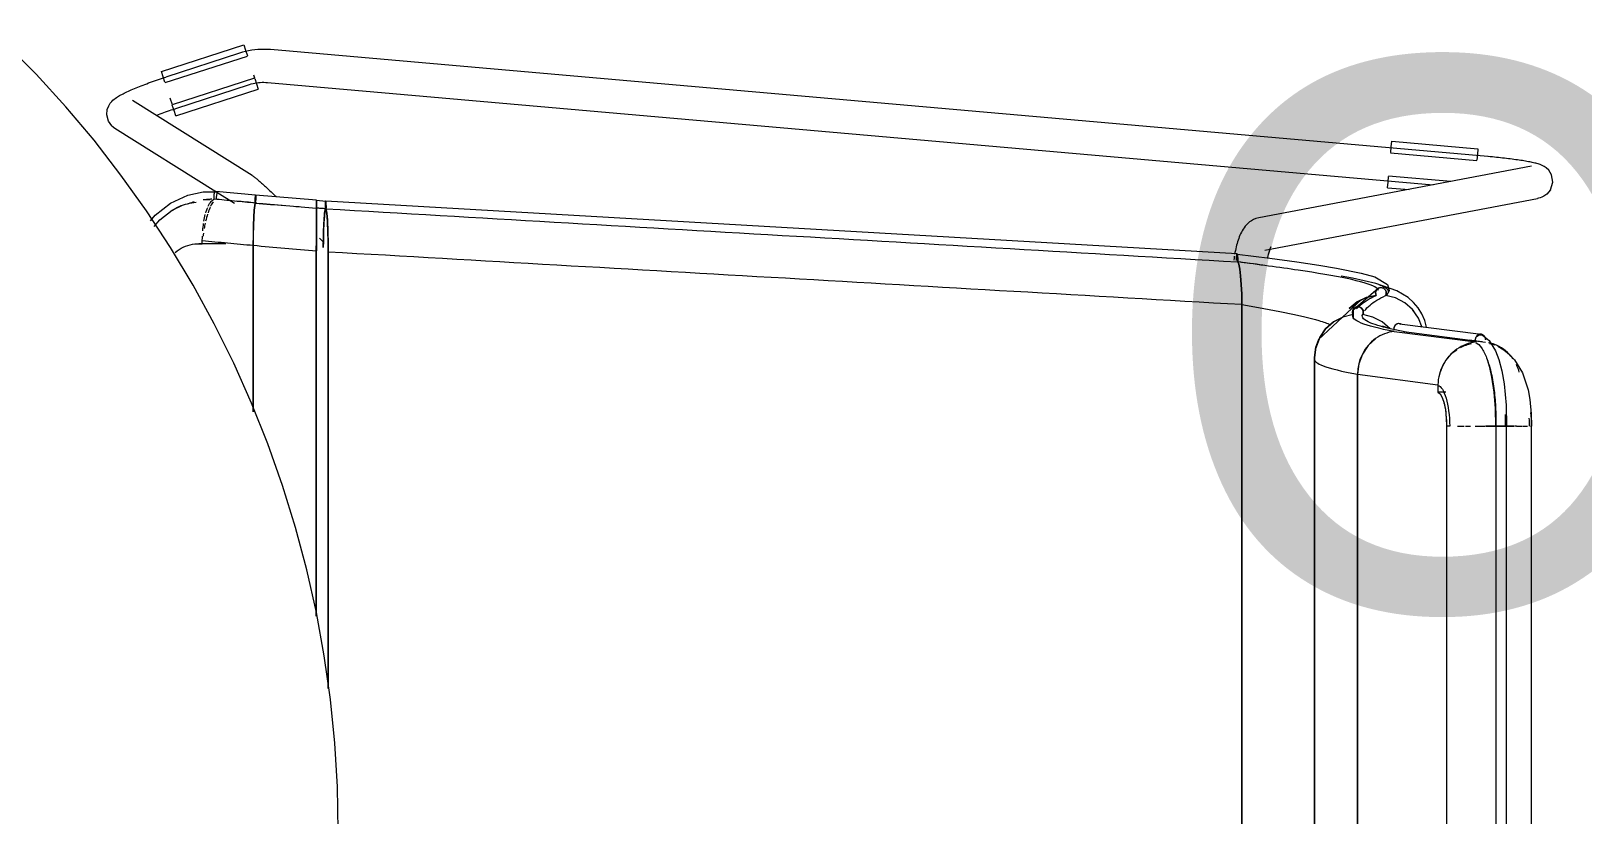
# Model space of a CAD drawing. Header units: millimetres. Extents: x 79795 to 317870, y -36033 to 97293.
# Drawn here: x 160438 to 161003, y 31216 to 31502 of the extents above; entities that cross this region are included whole.
import ezdxf

# ---------------------------------------------------------------- set-up
doc = ezdxf.new("R2010")
doc.units = ezdxf.units.MM
doc.header["$MEASUREMENT"] = 0
doc.layers.add('A-AREA-IDEN', color=7, linetype='CONTINUOUS', lineweight=9)
doc.layers.add('I-FURN', color=8, linetype='CONTINUOUS', lineweight=9)
doc.styles.add('Century Gothic', font='GOTHIC.TTF', dxfattribs={"height": 200})

msp = doc.modelspace()

# ---------------------------------------------------------------- linework, layer by layer
at = {"layer": 'I-FURN'}
for p, q in [((160440.05, 31486.25), (160428.8, 31497.62)), ((160485.71, 31487.26), (160515.72, 31496.94)), ((160515.72, 31496.94), (160516.35, 31494.99)), ((160487.02, 31483.21), (160517.03, 31492.9)), ((160514.08, 31493.94), (160487.27, 31485.23)), ((160514.13, 31493.96), (160514.08, 31493.94)), ((160515.22, 31494.29), (160514.13, 31493.96)), ((160516.33, 31494.57), (160515.22, 31494.29)), ((160517.45, 31494.81), (160516.33, 31494.57)), ((160516.35, 31494.99), (160516.99, 31493.02)), ((160518.57, 31495.01), (160517.45, 31494.81)), ((160519.7, 31495.16), (160518.57, 31495.01)), ((160520.84, 31495.27), (160519.7, 31495.16)), ((160521.98, 31495.33), (160520.84, 31495.27)), ((160523.12, 31495.34), (160521.98, 31495.33)), ((160524.26, 31495.31), (160523.12, 31495.34)), ((160525.4, 31495.23), (160524.26, 31495.31)), ((160968.72, 31456.28), (160525.4, 31495.23)), ((160450.84, 31474.43), (160440.05, 31486.25)), ((160485.34, 31484.59), (160486.07, 31484.84)), ((160486.34, 31485.3), (160485.71, 31487.26)), ((160486.07, 31484.84), (160486.81, 31485.08)), ((160486.98, 31483.33), (160486.34, 31485.3)), ((160486.81, 31485.08), (160487.27, 31485.23)), ((160519.63, 31484.83), (160489.62, 31475.14)), ((160519.22, 31486.09), (160519.6, 31484.93)), ((160519.67, 31484.71), (160520.31, 31482.74)), ((160471.29, 31478.94), (160471.73, 31479.17)), ((160471.73, 31479.17), (160472.19, 31479.4)), ((160472.19, 31479.4), (160472.66, 31479.63)), ((160472.66, 31479.63), (160473.15, 31479.86)), ((160473.15, 31479.86), (160473.66, 31480.1)), ((160473.66, 31480.1), (160474.19, 31480.33)), ((160474.19, 31480.33), (160474.73, 31480.57)), ((160474.73, 31480.57), (160475.3, 31480.82)), ((160475.3, 31480.82), (160475.88, 31481.06)), ((160475.88, 31481.06), (160476.47, 31481.31)), ((160476.47, 31481.31), (160477.08, 31481.56)), ((160477.08, 31481.56), (160477.71, 31481.81)), ((160477.71, 31481.81), (160478.35, 31482.06)), ((160478.35, 31482.06), (160479, 31482.31)), ((160479, 31482.31), (160479.67, 31482.57)), ((160479.67, 31482.57), (160480.34, 31482.82)), ((160480.34, 31482.82), (160481.03, 31483.08)), ((160481.03, 31483.08), (160481.73, 31483.33)), ((160481.73, 31483.33), (160482.44, 31483.59)), ((160482.44, 31483.59), (160483.15, 31483.84)), ((160483.15, 31483.84), (160483.88, 31484.09)), ((160483.88, 31484.09), (160484.6, 31484.34)), ((160484.6, 31484.34), (160485.34, 31484.59)), ((160490.93, 31471.1), (160520.94, 31480.79)), ((160490.98, 31473.82), (160517.79, 31482.53)), ((160517.79, 31482.53), (160518.42, 31482.72)), ((160518.42, 31482.72), (160519.06, 31482.89)), ((160519.06, 31482.89), (160519.71, 31483.03)), ((160519.71, 31483.03), (160520.36, 31483.14)), ((160520.31, 31482.74), (160520.94, 31480.79)), ((160520.36, 31483.14), (160521.02, 31483.23)), ((160521.02, 31483.23), (160521.68, 31483.3)), ((160521.68, 31483.3), (160522.34, 31483.33)), ((160522.34, 31483.33), (160523, 31483.34)), ((160523, 31483.34), (160523.66, 31483.32)), ((160523.66, 31483.32), (160524.32, 31483.28)), ((160524.32, 31483.28), (160524.35, 31483.28)), ((160524.35, 31483.28), (160948.85, 31445.98)), ((160461.15, 31462.2), (160450.84, 31474.43)), ((160465.81, 31471.43), (160465.99, 31473.4)), ((160465.99, 31473.4), (160466.51, 31474.78)), ((160466.51, 31474.78), (160467.07, 31475.69)), ((160467.07, 31475.69), (160467.59, 31476.32)), ((160467.59, 31476.32), (160468.06, 31476.79)), ((160468.06, 31476.79), (160468.48, 31477.16)), ((160468.48, 31477.16), (160468.89, 31477.47)), ((160468.89, 31477.47), (160469.28, 31477.75)), ((160469.28, 31477.75), (160469.66, 31478)), ((160469.66, 31478), (160470.06, 31478.24)), ((160470.06, 31478.24), (160470.45, 31478.48)), ((160470.45, 31478.48), (160470.87, 31478.71)), ((160470.87, 31478.71), (160471.29, 31478.94)), ((160518.7, 31449.44), (160475.12, 31476.74)), ((160488.79, 31477.72), (160489.59, 31475.24)), ((160489.27, 31473.25), (160489.96, 31473.48)), ((160490.3, 31473.05), (160489.66, 31475.02)), ((160489.96, 31473.48), (160490.65, 31473.71)), ((160490.65, 31473.71), (160490.98, 31473.82)), ((160466.4, 31469.2), (160465.81, 31471.43)), ((160467.62, 31467.47), (160466.4, 31469.2)), ((160484, 31471.38), (160484.62, 31471.61)), ((160484.62, 31471.61), (160485.26, 31471.85)), ((160485.26, 31471.85), (160485.91, 31472.08)), ((160485.91, 31472.08), (160486.56, 31472.32)), ((160486.56, 31472.32), (160487.23, 31472.55)), ((160487.23, 31472.55), (160487.9, 31472.79)), ((160487.9, 31472.79), (160488.58, 31473.02)), ((160488.58, 31473.02), (160489.27, 31473.25)), ((160490.93, 31471.1), (160490.3, 31473.05)), ((160470.96, 31449.56), (160461.15, 31462.2)), ((160467.62, 31467.47), (160468.75, 31466.57)), ((160468.75, 31466.57), (160505.51, 31443.54)), ((160933.34, 31457.62), (160964.75, 31454.86)), ((160933.35, 31457.75), (160933.53, 31459.81)), ((160933.53, 31459.81), (160933.71, 31461.86)), ((160933.71, 31461.86), (160965.12, 31459.1)), ((160964.94, 31457.05), (160964.76, 31454.99)), ((160965.12, 31459.1), (160964.94, 31457.05)), ((160984.57, 31452.8), (160885.28, 31433.99)), ((160968.88, 31456.27), (160968.72, 31456.28)), ((160969.63, 31456.2), (160968.88, 31456.27)), ((160970.39, 31456.13), (160969.63, 31456.2)), ((160971.13, 31456.06), (160970.39, 31456.13)), ((160971.88, 31455.98), (160971.13, 31456.06)), ((160972.62, 31455.91), (160971.88, 31455.98)), ((160973.35, 31455.83), (160972.62, 31455.91)), ((160974.08, 31455.75), (160973.35, 31455.83)), ((160974.79, 31455.67), (160974.08, 31455.75)), ((160975.5, 31455.59), (160974.79, 31455.67)), ((160976.2, 31455.5), (160975.5, 31455.59)), ((160976.89, 31455.42), (160976.2, 31455.5)), ((160977.57, 31455.33), (160976.89, 31455.42)), ((160978.23, 31455.24), (160977.57, 31455.33)), ((160978.88, 31455.15), (160978.23, 31455.24)), ((160979.51, 31455.06), (160978.88, 31455.15)), ((160980.13, 31454.97), (160979.51, 31455.06)), ((160980.73, 31454.88), (160980.13, 31454.97)), ((160981.32, 31454.79), (160980.73, 31454.88)), ((160981.89, 31454.7), (160981.32, 31454.79)), ((160982.44, 31454.6), (160981.89, 31454.7)), ((160982.97, 31454.51), (160982.44, 31454.6)), ((160983.49, 31454.42), (160982.97, 31454.51)), ((160983.98, 31454.32), (160983.49, 31454.42)), ((160984.46, 31454.23), (160983.98, 31454.32)), ((160984.92, 31454.13), (160984.46, 31454.23)), ((160985.36, 31454.03), (160984.92, 31454.13)), ((160985.79, 31453.93), (160985.36, 31454.03)), ((160986.2, 31453.83), (160985.79, 31453.93)), ((160986.61, 31453.72), (160986.2, 31453.83)), ((160987, 31453.6), (160986.61, 31453.72)), ((160987.4, 31453.48), (160987, 31453.6)), ((160987.8, 31453.34), (160987.4, 31453.48)), ((160988.23, 31453.17), (160987.8, 31453.34)), ((160988.71, 31452.95), (160988.23, 31453.17)), ((160989.27, 31452.65), (160988.71, 31452.95)), ((160989.97, 31452.17), (160989.27, 31452.65)), ((160990.88, 31451.31), (160989.97, 31452.17)), ((160991.92, 31449.66), (160990.88, 31451.31)), ((160480.25, 31436.54), (160470.96, 31449.56)), ((160518.7, 31449.44), (160519.03, 31449.22)), ((160519.03, 31449.22), (160519.28, 31449.04)), ((160519.28, 31449.04), (160519.51, 31448.87)), ((160519.51, 31448.87), (160519.73, 31448.69)), ((160519.73, 31448.69), (160519.96, 31448.51)), ((160519.96, 31448.51), (160520.19, 31448.32)), ((160520.19, 31448.32), (160520.43, 31448.12)), ((160520.43, 31448.12), (160520.68, 31447.91)), ((160520.68, 31447.91), (160520.95, 31447.68)), ((160520.95, 31447.68), (160521.23, 31447.43)), ((160521.23, 31447.43), (160521.52, 31447.18)), ((160521.52, 31447.18), (160521.83, 31446.9)), ((160521.83, 31446.9), (160522.15, 31446.62)), ((160522.15, 31446.62), (160522.49, 31446.31)), ((160522.49, 31446.31), (160522.84, 31446)), ((160522.84, 31446), (160523.2, 31445.67)), ((160523.2, 31445.67), (160523.58, 31445.33)), ((160523.58, 31445.33), (160523.97, 31444.97)), ((160932.22, 31444.95), (160932.4, 31446.99)), ((160932.4, 31446.99), (160932.58, 31449.05)), ((160955.2, 31447.19), (160932.59, 31449.18)), ((160991.57, 31444.15), (160992.4, 31446.9)), ((160992.4, 31446.9), (160991.92, 31449.66)), ((160488.95, 31439.28), (160495.26, 31442.19)), ((160495.26, 31442.19), (160500.91, 31443.4)), ((160500.91, 31443.4), (160506.37, 31443.49)), ((160519.97, 31442.19), (160505.48, 31443.61)), ((160505.88, 31443.31), (160512.33, 31439.27)), ((160519.87, 31440.8), (160519.86, 31440.31)), ((160519.86, 31440.3), (160519.87, 31440.79)), ((160519.86, 31440.31), (160519.87, 31439.81)), ((160519.87, 31439.8), (160519.86, 31440.3)), ((160519.88, 31441.25), (160519.87, 31440.8)), ((160519.87, 31440.79), (160519.88, 31441.25)), ((160519.87, 31439.81), (160519.88, 31439.34)), ((160519.88, 31439.33), (160519.87, 31439.8)), ((160519.9, 31441.63), (160519.88, 31441.25)), ((160519.88, 31441.25), (160519.9, 31441.63)), ((160519.92, 31441.93), (160519.9, 31441.63)), ((160519.9, 31441.63), (160519.92, 31441.93)), ((160519.94, 31442.12), (160519.92, 31441.93)), ((160519.97, 31442.19), (160519.94, 31442.12)), ((160519.94, 31442.12), (160519.97, 31442.18)), ((160519.99, 31442.12), (160519.97, 31442.19)), ((160542.17, 31440.36), (160519.97, 31442.18)), ((160519.97, 31442.18), (160519.99, 31442.12)), ((160520.02, 31441.94), (160519.99, 31442.12)), ((160519.99, 31442.12), (160520.02, 31441.93)), ((160520.04, 31441.64), (160520.02, 31441.94)), ((160520.02, 31441.93), (160520.04, 31441.64)), ((160520.06, 31441.26), (160520.04, 31441.64)), ((160520.04, 31441.64), (160520.06, 31441.26)), ((160520.07, 31440.81), (160520.06, 31441.26)), ((160520.06, 31441.26), (160520.07, 31440.81)), ((160520.06, 31439.35), (160520.07, 31439.82)), ((160520.07, 31439.82), (160520.06, 31439.35)), ((160520.07, 31440.32), (160520.07, 31440.81)), ((160520.07, 31440.81), (160520.07, 31440.32)), ((160523.97, 31444.97), (160524.37, 31444.6)), ((160524.37, 31444.6), (160524.79, 31444.22)), ((160524.79, 31444.22), (160525.21, 31443.83)), ((160525.21, 31443.83), (160525.65, 31443.43)), ((160525.65, 31443.43), (160526.09, 31443.01)), ((160526.09, 31443.01), (160526.55, 31442.59)), ((160526.55, 31442.59), (160527.01, 31442.16)), ((160527.01, 31442.16), (160527.48, 31441.72)), ((160542.16, 31440.11), (160542.16, 31439.81)), ((160542.16, 31439.81), (160542.16, 31440.1)), ((160542.16, 31439.43), (160542.16, 31439.81)), ((160542.16, 31439.81), (160542.16, 31439.43)), ((160542.16, 31438.98), (160542.16, 31439.43)), ((160542.16, 31439.43), (160542.16, 31438.98)), ((160542.17, 31440.36), (160545.53, 31440.09)), ((160542.17, 31440.29), (160542.17, 31440.36)), ((160542.17, 31440.36), (160542.17, 31440.29)), ((160542.17, 31440.29), (160542.17, 31440.36)), ((160542.17, 31440.36), (160542.17, 31440.29)), ((160542.17, 31439.81), (160542.18, 31439.42)), ((160542.18, 31439.43), (160542.17, 31439.81)), ((160542.18, 31438.97), (160542.18, 31439.43)), ((160542.18, 31439.42), (160542.18, 31438.97)), ((160545.45, 31439.53), (160545.43, 31439.15)), ((160545.47, 31439.83), (160545.45, 31439.53)), ((160545.5, 31440.02), (160545.47, 31439.83)), ((160545.53, 31440.08), (160545.5, 31440.02)), ((160877.44, 31420.8), (160545.53, 31440.08)), ((160545.55, 31440.02), (160545.53, 31440.08)), ((160545.58, 31439.83), (160545.55, 31440.02)), ((160545.6, 31439.54), (160545.58, 31439.83)), ((160545.62, 31439.16), (160545.6, 31439.54)), ((160887.52, 31422.2), (160986.81, 31441.01)), ((160932.22, 31444.95), (160940.12, 31444.25)), ((160987.23, 31441.1), (160986.81, 31441.01)), ((160987.74, 31441.24), (160987.23, 31441.1)), ((160988.36, 31441.45), (160987.74, 31441.24)), ((160989.16, 31441.82), (160988.36, 31441.45)), ((160990.24, 31442.57), (160989.16, 31441.82)), ((160991.57, 31444.15), (160990.24, 31442.57)), ((160489.02, 31423.15), (160480.25, 31436.54)), ((160481.73, 31432.84), (160483.42, 31434.95)), ((160483.42, 31434.95), (160488.95, 31439.28)), ((160485.08, 31433.21), (160489.66, 31436.71)), ((160489.66, 31436.71), (160493.34, 31438.62)), ((160519.24, 31431.2), (160519.35, 31434.24)), ((160519.35, 31434.23), (160519.24, 31431.13)), ((160519.5, 31436.71), (160519.35, 31434.23)), ((160519.35, 31434.27), (160519.5, 31436.71)), ((160519.68, 31438.45), (160519.5, 31436.71)), ((160519.5, 31436.73), (160519.68, 31438.45)), ((160519.88, 31439.34), (160519.68, 31438.45)), ((160519.68, 31438.45), (160519.88, 31439.33)), ((160542.13, 31434.89), (160542.12, 31432.38)), ((160542.12, 31432.39), (160542.13, 31434.88)), ((160542.15, 31436.64), (160542.13, 31434.89)), ((160542.13, 31434.89), (160542.15, 31436.63)), ((160542.15, 31436.63), (160542.16, 31437.52)), ((160542.16, 31437.52), (160542.15, 31436.64)), ((160542.16, 31438.49), (160542.16, 31438.98)), ((160542.16, 31438.98), (160542.16, 31438.49)), ((160542.16, 31437.99), (160542.16, 31438.49)), ((160542.16, 31438.49), (160542.16, 31437.99)), ((160542.16, 31437.52), (160542.16, 31437.99)), ((160542.16, 31437.99), (160542.16, 31437.52)), ((160542.18, 31438.97), (160542.18, 31438.48)), ((160542.18, 31438.48), (160542.18, 31438.97)), ((160542.18, 31438.48), (160542.18, 31437.98)), ((160542.18, 31437.99), (160542.18, 31438.48)), ((160542.18, 31437.52), (160542.18, 31437.99)), ((160542.18, 31437.98), (160542.18, 31437.51)), ((160542.19, 31436.62), (160542.2, 31434.86)), ((160542.2, 31434.87), (160542.19, 31436.62)), ((160542.22, 31432.37), (160542.2, 31434.87)), ((160542.2, 31434.86), (160542.22, 31432.37)), ((160545.03, 31434.59), (160544.86, 31432.09)), ((160545.22, 31436.34), (160545.03, 31434.59)), ((160545.43, 31437.24), (160545.22, 31436.34)), ((160545.43, 31439.15), (160545.42, 31438.7)), ((160545.42, 31438.7), (160545.42, 31438.21)), ((160545.42, 31438.21), (160545.42, 31437.71)), ((160545.42, 31437.71), (160545.43, 31437.24)), ((160545.63, 31438.71), (160545.62, 31439.16)), ((160545.64, 31438.22), (160545.63, 31438.71)), ((160545.63, 31437.25), (160545.64, 31437.72)), ((160545.84, 31436.36), (160545.63, 31437.25)), ((160545.64, 31437.72), (160545.64, 31438.22)), ((160546.03, 31434.61), (160545.84, 31436.36)), ((160546.19, 31432.11), (160546.03, 31434.61)), ((160885.28, 31433.99), (160884.3, 31433.73)), ((160483.08, 31430.82), (160485.08, 31433.21)), ((160519.24, 31431.13), (160519.16, 31427.7)), ((160519.17, 31427.69), (160519.24, 31431.14)), ((160542.11, 31429.25), (160542.12, 31432.38)), ((160542.12, 31432.38), (160542.11, 31429.25)), ((160542.11, 31425.68), (160542.11, 31429.25)), ((160542.11, 31429.25), (160542.11, 31425.68)), ((160542.22, 31432.37), (160542.22, 31429.24)), ((160542.22, 31429.25), (160542.22, 31432.37)), ((160544.74, 31428.97), (160544.66, 31425.42)), ((160544.86, 31432.09), (160544.74, 31428.97)), ((160546.32, 31428.98), (160546.19, 31432.11)), ((160546.39, 31425.42), (160546.32, 31428.98)), ((160878.71, 31428.19), (160878.46, 31427.63)), ((160878.98, 31428.74), (160878.71, 31428.19)), ((160879.27, 31429.28), (160878.98, 31428.74)), ((160879.59, 31429.82), (160879.27, 31429.28)), ((160879.95, 31430.35), (160879.59, 31429.82)), ((160880.35, 31430.88), (160879.95, 31430.35)), ((160880.81, 31431.41), (160880.35, 31430.88)), ((160881.33, 31431.94), (160880.81, 31431.41)), ((160881.92, 31432.45), (160881.33, 31431.94)), ((160882.61, 31432.93), (160881.92, 31432.45)), ((160883.4, 31433.37), (160882.61, 31432.93)), ((160884.3, 31433.73), (160883.4, 31433.37)), ((160497.24, 31409.43), (160489.02, 31423.15)), ((160509.1, 31424.55), (160499.34, 31424.55)), ((160500.59, 31424.49), (160500.59, 31425.54)), ((160519.14, 31423.96), (160519.17, 31427.69)), ((160519.16, 31427.6), (160519.14, 31423.84)), ((160519.14, 31423.84), (160519.14, 31363.35)), ((160519.14, 31363.35), (160519.14, 31423.84)), ((160542.1, 31421.9), (160542.11, 31425.68)), ((160542.11, 31425.68), (160542.1, 31421.9)), ((160542.23, 31425.69), (160542.23, 31421.91)), ((160542.23, 31421.91), (160542.23, 31425.69)), ((160544.78, 31425.12), (160543.25, 31426.59)), ((160544.66, 31425.42), (160544.64, 31423.17)), ((160546.42, 31421.63), (160546.39, 31425.42)), ((160876.93, 31422.73), (160876.79, 31422.07)), ((160877.08, 31423.39), (160876.93, 31422.73)), ((160877.25, 31424.03), (160877.08, 31423.39)), ((160877.42, 31424.66), (160877.25, 31424.03)), ((160877.6, 31425.28), (160877.42, 31424.66)), ((160877.8, 31425.88), (160877.6, 31425.28)), ((160878, 31426.48), (160877.8, 31425.88)), ((160878.22, 31427.06), (160878, 31426.48)), ((160878.46, 31427.63), (160878.22, 31427.06)), ((160889.38, 31422.65), (160889.28, 31422.39)), ((160889.48, 31422.89), (160889.38, 31422.65)), ((160889.57, 31423.08), (160889.48, 31422.89)), ((160889.64, 31423.23), (160889.57, 31423.08)), ((160889.69, 31423.32), (160889.64, 31423.23)), ((160889.73, 31423.39), (160889.69, 31423.32)), ((160889.75, 31423.42), (160889.73, 31423.39)), ((160542.1, 31288.9), (160542.1, 31421.9)), ((160542.1, 31421.9), (160542.1, 31288.9)), ((160546.42, 31262.53), (160546.42, 31421.63)), ((160546.42, 31421.63), (160546.42, 31262.53)), ((160876.3, 31419.27), (160876.2, 31418.55)), ((160876.41, 31419.99), (160876.3, 31419.27)), ((160876.65, 31421.39), (160876.53, 31420.69)), ((160876.79, 31422.07), (160876.65, 31421.39)), ((160877.23, 31419.43), (160877.22, 31418.94)), ((160877.22, 31418.94), (160877.23, 31419.43)), ((160877.22, 31418.94), (160877.23, 31418.44)), ((160877.23, 31418.44), (160877.22, 31418.94)), ((160877.25, 31419.88), (160877.23, 31419.43)), ((160877.23, 31419.43), (160877.25, 31419.88)), ((160877.29, 31420.26), (160877.25, 31419.88)), ((160877.25, 31419.88), (160877.29, 31420.26)), ((160877.33, 31420.55), (160877.29, 31420.26)), ((160877.29, 31420.26), (160877.33, 31420.55)), ((160877.33, 31420.55), (160877.38, 31420.74)), ((160877.38, 31420.73), (160877.33, 31420.55)), ((160877.38, 31420.74), (160877.44, 31420.8)), ((160877.44, 31420.79), (160877.38, 31420.73)), ((160877.44, 31420.8), (160877.49, 31420.73)), ((160877.44, 31420.79), (160889.29, 31419.24)), ((160877.49, 31420.72), (160877.44, 31420.79)), ((160877.49, 31420.73), (160877.54, 31420.53)), ((160877.54, 31420.53), (160877.49, 31420.72)), ((160877.58, 31420.23), (160877.54, 31420.53)), ((160877.54, 31420.53), (160877.58, 31420.23)), ((160877.62, 31419.84), (160877.58, 31420.23)), ((160877.58, 31420.23), (160877.62, 31419.85)), ((160877.62, 31419.85), (160877.64, 31419.39)), ((160877.64, 31419.39), (160877.62, 31419.84)), ((160877.63, 31417.93), (160877.64, 31418.4)), ((160877.64, 31418.4), (160877.63, 31417.93)), ((160878.03, 31417.03), (160877.63, 31417.93)), ((160877.63, 31417.93), (160878.02, 31417.03)), ((160877.65, 31418.9), (160877.64, 31419.39)), ((160877.64, 31419.39), (160877.65, 31418.9)), ((160877.64, 31418.4), (160877.65, 31418.9)), ((160877.65, 31418.9), (160877.64, 31418.4)), ((160878.02, 31417.03), (160878.39, 31415.29)), ((160878.39, 31415.28), (160878.03, 31417.03)), ((160888.54, 31419.65), (160888.45, 31419.16)), ((160888.64, 31420.12), (160888.54, 31419.65)), ((160888.75, 31420.56), (160888.64, 31420.12)), ((160888.85, 31420.99), (160888.75, 31420.56)), ((160888.96, 31421.38), (160888.85, 31420.99)), ((160889.07, 31421.75), (160888.96, 31421.38)), ((160889.18, 31422.08), (160889.07, 31421.75)), ((160889.28, 31422.39), (160889.18, 31422.08)), ((160889.29, 31419.24), (160899.22, 31417.89)), ((160899.22, 31417.89), (160907.24, 31416.7)), ((160878.7, 31412.79), (160878.39, 31415.28)), ((160878.39, 31415.28), (160878.7, 31412.82)), ((160878.94, 31409.68), (160878.7, 31412.79)), ((160878.7, 31412.79), (160878.94, 31409.73)), ((160907.24, 31416.7), (160913.56, 31415.67)), ((160913.56, 31415.67), (160922.58, 31413.87)), ((160919.42, 31411.95), (160915.35, 31412.69)), ((160927.94, 31410.06), (160919.42, 31411.95)), ((160922.58, 31413.87), (160927.57, 31412.46)), ((160927.57, 31412.46), (160932.21, 31409.69)), ((160504.92, 31395.39), (160497.24, 31409.43)), ((160878.94, 31409.69), (160879.09, 31406.21)), ((160879.1, 31406.15), (160878.94, 31409.68)), ((160879.15, 31402.38), (160879.1, 31406.15)), ((160879.1, 31406.15), (160879.15, 31402.46)), ((160928.96, 31408.36), (160919.55, 31400.24)), ((160924.42, 31404.94), (160928.04, 31405.73)), ((160928.04, 31405.73), (160924.42, 31404.95)), ((160927.86, 31406.71), (160927.95, 31407.2)), ((160927.95, 31407.2), (160927.86, 31406.71)), ((160927.89, 31406.21), (160927.86, 31406.71)), ((160927.86, 31406.71), (160927.88, 31406.21)), ((160927.88, 31406.21), (160928.04, 31405.73)), ((160928.04, 31405.73), (160927.89, 31406.21)), ((160935.56, 31407.39), (160927.94, 31410.06)), ((160927.95, 31407.2), (160928.16, 31407.65)), ((160928.15, 31407.65), (160927.95, 31407.2)), ((160928.47, 31408.03), (160928.15, 31407.65)), ((160928.16, 31407.65), (160928.47, 31408.02)), ((160928.87, 31408.32), (160928.47, 31408.03)), ((160928.47, 31408.02), (160928.87, 31408.31)), ((160928.69, 31408.21), (160928.91, 31408.33)), ((160928.87, 31408.31), (160929.33, 31408.5)), ((160929.33, 31408.5), (160928.87, 31408.32)), ((160929.82, 31408.56), (160929.33, 31408.5)), ((160929.33, 31408.5), (160929.82, 31408.55)), ((160930.3, 31408.49), (160929.82, 31408.56)), ((160929.82, 31408.55), (160930.3, 31408.48)), ((160930.76, 31408.29), (160930.3, 31408.49)), ((160930.3, 31408.48), (160930.76, 31408.29)), ((160930.76, 31408.29), (160931.15, 31407.99)), ((160931.15, 31407.99), (160930.76, 31408.29)), ((160931.15, 31407.99), (160931.46, 31407.6)), ((160931.46, 31407.6), (160931.15, 31407.99)), ((160931.46, 31407.6), (160931.65, 31407.14)), ((160931.66, 31407.15), (160931.46, 31407.6)), ((160931.69, 31406.15), (160931.52, 31405.68)), ((160931.52, 31405.68), (160931.69, 31406.15)), ((160935.15, 31404.78), (160931.52, 31405.68)), ((160931.65, 31407.14), (160931.73, 31406.65)), ((160931.73, 31406.65), (160931.66, 31407.15)), ((160931.73, 31406.65), (160931.69, 31406.15)), ((160931.69, 31406.15), (160931.73, 31406.65)), ((160932.21, 31409.69), (160932.74, 31407.5)), ((160932.74, 31407.5), (160932.45, 31406.59)), ((160939.68, 31404.89), (160935.56, 31407.39)), ((160879.15, 31018.98), (160879.15, 31402.38)), ((160879.15, 31402.38), (160879.15, 31018.98)), ((160922.77, 31404.25), (160907.07, 31389.65)), ((160921.1, 31403.31), (160918.26, 31400.91)), ((160918.26, 31400.91), (160921.1, 31403.3)), ((160919.45, 31399.69), (160919.53, 31400.18)), ((160919.53, 31400.18), (160919.45, 31399.69)), ((160919.53, 31400.18), (160919.73, 31400.63)), ((160919.73, 31400.63), (160919.53, 31400.18)), ((160919.68, 31400.54), (160919.63, 31397.66)), ((160920.05, 31401.02), (160919.73, 31400.63)), ((160919.73, 31400.63), (160920.05, 31401.01)), ((160920.05, 31401.01), (160920.45, 31401.31)), ((160920.45, 31401.31), (160920.05, 31401.02)), ((160920.45, 31401.31), (160920.91, 31401.5)), ((160920.91, 31401.5), (160920.45, 31401.31)), ((160921.4, 31401.57), (160920.91, 31401.5)), ((160920.91, 31401.5), (160921.4, 31401.56)), ((160924.42, 31404.95), (160921.1, 31403.31)), ((160921.1, 31403.3), (160924.42, 31404.94)), ((160921.89, 31401.5), (160921.4, 31401.57)), ((160921.4, 31401.56), (160921.89, 31401.5)), ((160921.89, 31401.5), (160922.35, 31401.31)), ((160922.35, 31401.31), (160921.89, 31401.5)), ((160922.35, 31401.31), (160922.75, 31401.01)), ((160922.76, 31401.02), (160922.35, 31401.31)), ((160922.75, 31401.01), (160923.07, 31400.63)), ((160923.07, 31400.63), (160922.76, 31401.02)), ((160923.07, 31400.63), (160923.27, 31400.18)), ((160923.27, 31400.18), (160923.07, 31400.63)), ((160923.27, 31400.18), (160923.35, 31399.69)), ((160923.35, 31399.69), (160923.27, 31400.18)), ((160938.47, 31403.04), (160935.15, 31404.78)), ((160941.3, 31400.56), (160938.47, 31403.04)), ((160941.64, 31403.15), (160939.68, 31404.89)), ((160941.3, 31400.56), (160941.74, 31400.05)), ((160943.47, 31397.47), (160941.3, 31400.56)), ((160943.32, 31401.17), (160941.64, 31403.15)), ((160944.7, 31398.97), (160943.32, 31401.17)), ((160512.02, 31381.06), (160504.92, 31395.39)), ((160912.54, 31396.08), (160909.66, 31393.57)), ((160909.67, 31393.57), (160912.54, 31396.07)), ((160912.54, 31396.07), (160915.93, 31397.83)), ((160915.93, 31397.83), (160912.54, 31396.08)), ((160919.65, 31398.72), (160915.93, 31397.83)), ((160919.49, 31399.19), (160919.45, 31399.69)), ((160919.45, 31399.69), (160919.48, 31399.19)), ((160919.48, 31399.19), (160919.65, 31398.72)), ((160919.65, 31398.72), (160919.49, 31399.19)), ((160923.31, 31399.19), (160923.15, 31398.72)), ((160923.15, 31398.72), (160923.32, 31399.19)), ((160926.87, 31397.83), (160923.15, 31398.72)), ((160923.44, 31399.4), (160923.26, 31398.97)), ((160923.35, 31399.69), (160923.31, 31399.19)), ((160923.32, 31399.19), (160923.35, 31399.69)), ((160930.26, 31396.08), (160926.87, 31397.83)), ((160930.23, 31394.57), (160932.67, 31393.81)), ((160933.14, 31393.57), (160930.26, 31396.08)), ((160934.71, 31394.49), (160934.52, 31394.04)), ((160935.01, 31394.88), (160934.71, 31394.49)), ((160935.39, 31395.17), (160935.01, 31394.88)), ((160935.84, 31395.36), (160935.39, 31395.17)), ((160936.3, 31395.43), (160935.84, 31395.36)), ((160936.77, 31395.36), (160936.3, 31395.43)), ((160936.54, 31395.41), (160966.31, 31391.56)), ((160937.21, 31395.17), (160936.77, 31395.36)), ((160944.87, 31393.96), (160943.47, 31397.47)), ((160945.73, 31396.61), (160944.7, 31398.97)), ((160946.39, 31394.1), (160945.73, 31396.61)), ((160907.67, 31390.75), (160905.95, 31386.28)), ((160906.13, 31386.86), (160907.5, 31390.43)), ((160907.49, 31390.43), (160906.13, 31386.86)), ((160907.07, 31389.65), (160906.37, 31387.72)), ((160909.66, 31393.57), (160907.49, 31390.43)), ((160907.5, 31390.43), (160909.67, 31393.57)), ((160927.87, 31389.95), (160925.13, 31387.47)), ((160932.67, 31393.81), (160938.96, 31392.44)), ((160934.52, 31394.04), (160934.44, 31393.55)), ((160934.44, 31393.55), (160934.48, 31393.05)), ((160934.63, 31392.58), (160964.33, 31388.74)), ((160938.18, 31392.56), (160967.87, 31388.72)), ((160961.91, 31389.49), (160966.68, 31388.87)), ((160966.81, 31391.2), (160969.2, 31389.31)), ((160969.2, 31389.31), (160971.5, 31385.48)), ((160905.95, 31386.28), (160905.5, 31382.53)), ((160905.66, 31383.07), (160906.13, 31386.86)), ((160906.13, 31386.86), (160905.66, 31383.07)), ((160905.66, 31038.29), (160905.66, 31383.07)), ((160905.66, 31383.07), (160905.66, 31038.29)), ((160923.05, 31384.35), (160921.73, 31380.81)), ((160925.13, 31387.47), (160923.05, 31384.35)), ((160971.5, 31385.48), (160972.69, 31382.31)), ((160972.31, 31387.18), (160974.57, 31385.84)), ((160974.57, 31385.84), (160976.64, 31384.17)), ((160976.64, 31384.17), (160978.48, 31382.2)), ((160518.54, 31366.45), (160512.02, 31381.06)), ((160905.5, 31382.53), (160905.5, 31077.73)), ((160921.73, 31380.81), (160921.25, 31377.04)), ((160968.55, 31382.26), (160968.36, 31382.78)), ((160969.42, 31379.44), (160968.55, 31382.26)), ((160970.23, 31375.94), (160969.42, 31379.44)), ((160972.69, 31382.31), (160973.77, 31378.27)), ((160973.77, 31378.27), (160974.64, 31373.55)), ((160978.48, 31382.2), (160981.35, 31377.48)), ((160981.35, 31377.48), (160983.37, 31371.33)), ((160921.25, 31377.04), (160950.53, 31373.18)), ((160921.25, 31044.32), (160921.25, 31377.04)), ((160921.25, 31377.04), (160921.25, 31044.32)), ((160950.53, 31373.18), (160950.46, 31370.46)), ((160971.06, 31370.5), (160970.23, 31375.94)), ((160974.64, 31373.55), (160975.44, 31365.67)), ((160524.48, 31351.59), (160518.54, 31366.45)), ((160953.47, 31370.46), (160950.46, 31370.46)), ((160950.46, 31370.46), (160951.32, 31369.82)), ((160951.32, 31369.82), (160952.11, 31368.47)), ((160952.11, 31368.47), (160952.78, 31366.49)), ((160952.78, 31366.49), (160953.29, 31363.99)), ((160971.54, 31364.52), (160971.06, 31370.5)), ((160983.37, 31371.33), (160984.02, 31367.83)), ((160984.02, 31367.83), (160984.54, 31362.62)), ((160953.29, 31363.99), (160953.61, 31361.14)), ((160953.61, 31361.14), (160953.72, 31358.11)), ((160971.62, 31358.11), (160971.54, 31364.52)), ((160975.44, 31365.67), (160975.58, 31358.11)), ((160984.54, 31362.62), (160984.62, 31358.11)), ((160953.72, 31358.11), (160953.72, 31063.25)), ((160953.78, 31063.25), (160953.78, 31358.11)), ((160957.63, 31358.11), (160960.1, 31358.11)), ((160960.62, 31358.11), (160962.46, 31358.11)), ((160964.09, 31358.11), (160967.64, 31358.11)), ((160971.65, 31358.11), (160967.84, 31358.11)), ((160967.84, 31358.11), (160971.65, 31358.11)), ((160971.62, 31358.11), (160971.62, 31063.25)), ((160971.73, 31358.11), (160971.63, 31358.11)), ((160971.63, 31358.11), (160975.58, 31358.11)), ((160971.96, 31358.11), (160971.73, 31358.11)), ((160972.29, 31358.11), (160971.96, 31358.11)), ((160972.71, 31358.11), (160972.29, 31358.11)), ((160973.18, 31358.11), (160972.71, 31358.11)), ((160973.68, 31358.11), (160973.18, 31358.11)), ((160974.17, 31358.11), (160973.68, 31358.11)), ((160974.62, 31358.11), (160974.17, 31358.11)), ((160975.01, 31358.11), (160974.62, 31358.11)), ((160975.32, 31358.11), (160975.01, 31358.11)), ((160975.51, 31358.11), (160975.32, 31358.11)), ((160978.37, 31358.11), (160975.34, 31358.11)), ((160975.34, 31358.11), (160978.35, 31358.11)), ((160975.58, 31358.11), (160975.51, 31358.11)), ((160975.58, 31063.25), (160975.58, 31358.11)), ((160979.11, 31358.11), (160978.51, 31358.11)), ((160979.12, 31358.11), (160981.1, 31358.11)), ((160981.38, 31358.11), (160983.13, 31358.11)), ((160984.32, 31358.11), (160984.6, 31358.11)), ((160984.62, 31358.11), (160984.45, 31358.11)), ((160984.62, 31063.25), (160984.62, 31358.11)), ((160529.81, 31336.51), (160524.48, 31351.59)), ((160534.54, 31321.22), (160529.81, 31336.51)), ((160538.65, 31305.76), (160534.54, 31321.22)), ((160542.14, 31290.15), (160538.65, 31305.76)), ((160545.01, 31274.41), (160542.14, 31290.15)), ((160547.24, 31258.56), (160545.01, 31274.41)), ((160548.84, 31242.65), (160547.24, 31258.56)), ((160549.8, 31226.68), (160548.84, 31242.65)), ((160550.12, 31210.68), (160549.8, 31226.68))]:
    msp.add_line(p, q, dxfattribs=at)
for centre, major_axis, ratio, start_param, end_param in [((160936.31, 31393.46), (0, 1.96), 0.955139, 5.775592, 8.064923), ((160936.32, 31376.91), (0, 15.78), 0.955139, 0.595876, 1.562553), ((160936.32, 31376.91), (0, 15.78), 0.955139, 0.354206, 0.595753), ((160936.32, 31376.91), (0, 15.78), 0.955139, 0.112537, 0.354036), ((160980.34, 31358.11), (0, 12.4), 0.287441, 4.712389, 4.950404), ((160968.87, 31358.11), (-15.75, 0), 0.000004, 5.8107, 5.99294)]:
    msp.add_ellipse(centre, major_axis=major_axis, ratio=ratio, start_param=start_param, end_param=end_param, dxfattribs=at)
for points, knots in [([(160489.68, 31436.71), (160490.5, 31437.22), (160493.22, 31438.8), (160496.21, 31439.4), (160498.31, 31439.68)], [-0.4024189, -0.4024189, -0.4024189, -0.4024189, -0.3333333, -0.1789981, -0.1789981, -0.1789981, -0.1789981]), ([(160504.92, 31440.77), (160504.9, 31440.92), (160504.87, 31441.2), (160504.85, 31441.63), (160504.86, 31442), (160504.89, 31442.29), (160504.92, 31442.56), (160504.97, 31442.81), (160505.03, 31443.04), (160505.1, 31443.23), (160505.2, 31443.43), (160505.28, 31443.53), (160505.33, 31443.56)], [0, 0, 0, 0, 0.0555556, 0.1111111, 0.1666667, 0.1944444, 0.2222222, 0.2777778, 0.3055556, 0.3333333, 0.3888889, 0.4444444, 0.4444444, 0.4444444, 0.4444444]), ([(160545.53, 31440.09), (160545.55, 31440.09), (160545.57, 31439.95), (160545.6, 31439.56), (160545.62, 31439.17), (160545.63, 31438.72), (160545.64, 31438.22), (160545.64, 31437.72), (160545.63, 31437.4), (160545.63, 31437.25)], [-0.498493, -0.498493, -0.498493, -0.498493, -0.375, -0.3125, -0.25, -0.1875, -0.125, -0.0625, 0, 0, 0, 0]), ([(160544.64, 31423.17), (160544.65, 31425.2), (160544.71, 31428.42), (160544.86, 31432.21), (160545.08, 31435.56), (160545.28, 31436.95), (160545.43, 31437.24)], [-0.9335619, -0.9335619, -0.9335619, -0.9335619, -0.6666667, -0.5, -0.3333333, 0, 0, 0, 0]), ([(160545.63, 31437.25), (160545.77, 31436.97), (160545.98, 31435.59), (160546.2, 31432.23), (160546.32, 31429.06), (160546.4, 31425.46), (160546.42, 31422.91), (160546.42, 31421.63)], [-1, -1, -1, -1, -0.666667, -0.5, -0.333333, -0.166667, 0, 0, 0, 0]), ([(160490.69, 31421.38), (160491.6, 31422.15), (160494.6, 31424.08), (160498.2, 31424.71), (160500.59, 31424.49)], [0.5, 0.5, 0.5, 0.5, 0.6666667, 1, 1, 1, 1]), ([(160519.14, 31423.96), (160522.96, 31423.61), (160530.61, 31422.93), (160538.27, 31422.24), (160542.1, 31421.9)], [0.0000373, 0.0000373, 0.0000373, 0.0000373, 0.5, 0.9999999, 0.9999999, 0.9999999, 0.9999999]), ([(160928.92, 31407.56), (160928.72, 31407.97), (160927.12, 31409.39), (160918.83, 31411.83), (160900.39, 31414.88), (160885.18, 31416.91), (160877.63, 31417.93)], [0.1500588, 0.1500588, 0.1500588, 0.1500588, 0.25, 0.5, 0.75, 1, 1, 1, 1]), ([(160920.91, 31400.85), (160921.3, 31401.31), (160922.97, 31402.94), (160925.63, 31404.56), (160928.04, 31405.73)], [0.303693, 0.303693, 0.303693, 0.303693, 0.5, 1, 1, 1, 1]), ([(160923.86, 31400.11), (160924.33, 31400.81), (160926.08, 31402.67), (160929.12, 31404.52), (160931.52, 31405.68)], [0.1991852, 0.1991852, 0.1991852, 0.1991852, 0.5, 1, 1, 1, 1]), ([(160931.52, 31405.68), (160933.08, 31406.71), (160932.85, 31407.99), (160929.82, 31409.27), (160929.1, 31409.53)], [0, 0, 0, 0, 0.25, 0.3133981, 0.3133981, 0.3133981, 0.3133981]), ([(160879.15, 31402.38), (160884.54, 31401.41), (160895.32, 31399.46), (160906.04, 31397.03), (160910.28, 31395.57), (160911.43, 31395.08)], [0, 0, 0, 0, 0.25, 0.5, 0.625, 0.625, 0.625, 0.625]), ([(160934.54, 31393.28), (160930.82, 31394.07), (160924.34, 31395.88), (160922.61, 31397.7), (160923.15, 31398.72)], [0.1122148, 0.1122148, 0.1122148, 0.1122148, 0.5, 1, 1, 1, 1]), ([(160967.91, 31389.59), (160967.92, 31389.74), (160967.9, 31389.96), (160967.83, 31390.25), (160967.74, 31390.52), (160967.55, 31390.83), (160967.26, 31391.15), (160966.91, 31391.39), (160966.56, 31391.52), (160966.25, 31391.57), (160965.97, 31391.57), (160965.71, 31391.54), (160965.46, 31391.47), (160965.2, 31391.35), (160964.89, 31391.16), (160964.57, 31390.84), (160964.33, 31390.44), (160964.22, 31390.09), (160964.14, 31389.72), (160964.15, 31389.27), (160964.26, 31388.92), (160964.33, 31388.74)], [0.1111111, 0.1111111, 0.1111111, 0.1111111, 0.1666667, 0.1944444, 0.2222222, 0.2777778, 0.3333333, 0.3888889, 0.4444444, 0.4791667, 0.5138889, 0.5486111, 0.5833333, 0.6180556, 0.6527778, 0.7222222, 0.7916667, 0.8263889, 0.8611111, 0.9305556, 1, 1, 1, 1]), ([(160964.24, 31389.99), (160964.28, 31390.11), (160964.38, 31390.34), (160964.66, 31390.75), (160965.2, 31391.21), (160966.07, 31391.46), (160966.86, 31391.23), (160967.37, 31390.84), (160967.66, 31390.45), (160967.85, 31390), (160967.89, 31389.67), (160967.9, 31389.5)], [-0.8125, -0.8125, -0.8125, -0.8125, -0.765625, -0.71875, -0.625, -0.5, -0.375, -0.3125, -0.25, -0.1875, -0.125, -0.125, -0.125, -0.125]), ([(160951.08, 31376.71), (160951.41, 31377.94), (160952.84, 31381.46), (160955.3, 31384.77), (160957.45, 31385.9)], [-0.8333333, -0.8333333, -0.8333333, -0.8333333, -0.6666667, -0.3333333, -0.3333333, -0.3333333, -0.3333333]), ([(160978, 31382.46), (160977.73, 31382.86), (160976.69, 31384.23), (160974.52, 31386.23), (160971.68, 31387.84), (160969.73, 31388.31), (160968.97, 31388.48)], [0.434972, 0.434972, 0.434972, 0.434972, 0.5, 0.6666667, 0.8333333, 0.9407177, 0.9407177, 0.9407177, 0.9407177]), ([(160905.5, 31382.53), (160905.5, 31381.71), (160907.89, 31379.87), (160915.53, 31378.04), (160921.25, 31377.04)], [0.0892846, 0.0892846, 0.0892846, 0.0892846, 0.5, 1, 1, 1, 1])]:
    msp.add_open_spline(points, degree=3, knots=knots, dxfattribs=at)
for points in [[(160497.67, 31439.8), (160496.95, 31439.6), (160496.23, 31439.37), (160495.52, 31439.1)], [(160500.92, 31440.6), (160501.74, 31440.68), (160502.56, 31440.69), (160503.39, 31440.69)], [(160504.09, 31440.73), (160503.44, 31440.72), (160502.79, 31440.69), (160502.14, 31440.62)], [(160502.75, 31438.23), (160503.08, 31438.92), (160503.78, 31440.06), (160504.53, 31440.63), (160504.92, 31440.77)], [(160504.57, 31439.76), (160504.24, 31439.35), (160503.92, 31438.83), (160503.61, 31438.19)], [(160519.88, 31439.34), (160517.35, 31439.58), (160512.31, 31440.06), (160507.36, 31440.53), (160504.92, 31440.77)], [(160506.22, 31443.43), (160506.18, 31443.39), (160506.09, 31443.26), (160505.95, 31442.97), (160505.84, 31442.58), (160505.74, 31442.12), (160505.68, 31441.63), (160505.64, 31441.13), (160505.65, 31440.82), (160505.65, 31440.67)], [(160520.06, 31439.35), (160517.69, 31439.59), (160515.32, 31439.82), (160512.98, 31440.06)], [(160545.43, 31437.24), (160545.41, 31437.84), (160545.41, 31439.35), (160545.49, 31440.09), (160545.53, 31440.09)], [(160501.19, 31432.74), (160501.33, 31433.58), (160501.5, 31434.39), (160501.68, 31435.13)], [(160502.5, 31435.32), (160502.25, 31434.52), (160502.02, 31433.64), (160501.8, 31432.72)], [(160501.87, 31435.79), (160502.07, 31436.52), (160502.31, 31437.16), (160502.55, 31437.76)], [(160503.49, 31437.94), (160503.2, 31437.31), (160502.92, 31436.57), (160502.66, 31435.75)], [(160519.88, 31439.33), (160523.58, 31439.03), (160531.01, 31438.43), (160538.44, 31437.82), (160542.16, 31437.52)], [(160520.06, 31439.35), (160523.56, 31439.06), (160527.07, 31438.77), (160530.57, 31438.48)], [(160534.62, 31438.14), (160535.03, 31438.11), (160535.44, 31438.07), (160535.85, 31438.04)], [(160545.63, 31437.25), (160545.05, 31437.3), (160543.89, 31437.39), (160542.74, 31437.48), (160542.16, 31437.52)], [(160545.43, 31437.24), (160544.89, 31437.29), (160543.8, 31437.38), (160542.72, 31437.47), (160542.18, 31437.51)], [(160545.63, 31437.25), (160601.03, 31434.03), (160711.79, 31427.59), (160822.39, 31421.15), (160877.63, 31417.93)], [(160500.75, 31429.26), (160500.83, 31430.16), (160500.93, 31431.04), (160501.05, 31431.89)], [(160501, 31428.38), (160500.95, 31428), (160500.91, 31427.62), (160500.87, 31427.25)], [(160501.65, 31432.06), (160501.51, 31431.42), (160501.37, 31430.76), (160501.25, 31430.08)], [(160499.07, 31424.54), (160499.57, 31424.55), (160500.08, 31424.54), (160500.59, 31424.49)], [(160500.59, 31425.54), (160500.59, 31426.12), (160500.6, 31426.7), (160500.63, 31427.26)], [(160519.14, 31423.84), (160516, 31424.15), (160509.75, 31424.74), (160503.61, 31425.28), (160500.59, 31425.54)], [(160546.42, 31421.63), (160601.95, 31418.44), (160657.48, 31415.24), (160712.91, 31412.05)], [(160886.8, 31416.75), (160883.76, 31417.14), (160880.7, 31417.53), (160877.64, 31417.91)], [(160712.91, 31412.05), (160768.37, 31408.85), (160823.79, 31405.65), (160879.15, 31402.46)], [(160934.63, 31392.58), (160929.13, 31393.61), (160921.07, 31395.65), (160919.1, 31397.7), (160919.65, 31398.72)], [(160964.33, 31388.74), (160963.09, 31388.59), (160960.71, 31388.01), (160957.37, 31386.25), (160954.54, 31383.72), (160952.34, 31380.57), (160950.93, 31376.97), (160950.57, 31374.47), (160950.53, 31373.18)], [(160964.18, 31389), (160964.16, 31389.09), (160964.14, 31389.25), (160964.14, 31389.42), (160964.15, 31389.5)], [(160964.32, 31388.54), (160965.05, 31388.18), (160966.46, 31386.87), (160968.35, 31383.17), (160969.88, 31378.1), (160970.99, 31371.96), (160971.62, 31365.1), (160971.7, 31360.45), (160971.65, 31358.11)], [(160905.66, 31383.07), (160905.56, 31382.89), (160905.51, 31382.71), (160905.5, 31382.53)], [(160958.82, 31386.76), (160960.08, 31387.45), (160961.44, 31387.86), (160962.83, 31388.19)], [(160969.29, 31388.25), (160969.94, 31388.1), (160970.59, 31387.9), (160971.22, 31387.66)], [(160980.18, 31377.71), (160979.92, 31378.67), (160979.57, 31379.6), (160979.14, 31380.49)], [(160950.54, 31372.93), (160951.66, 31372.67), (160953.82, 31369.29), (160954.79, 31361.89), (160954.85, 31358.11)], [(160953.77, 31358.94), (160953.72, 31361.72), (160953.44, 31364.87), (160952.83, 31366.48)], [(160975.04, 31362.37), (160975.07, 31360.96), (160975.08, 31359.54), (160975.05, 31358.11)], [(160984.31, 31363.08), (160984.46, 31361.49), (160984.54, 31359.82), (160984.53, 31358.11)]]:
    msp.add_open_spline(points, degree=3, dxfattribs=at)

# ---------------------------------------------------------------- texts
at = {"layer": 'A-AREA-IDEN', "style": 'Century Gothic'}
msp.add_text('Office', height=200, dxfattribs=at).set_placement((160848.31, 31291.36))

doc.saveas('drawing.dxf')
